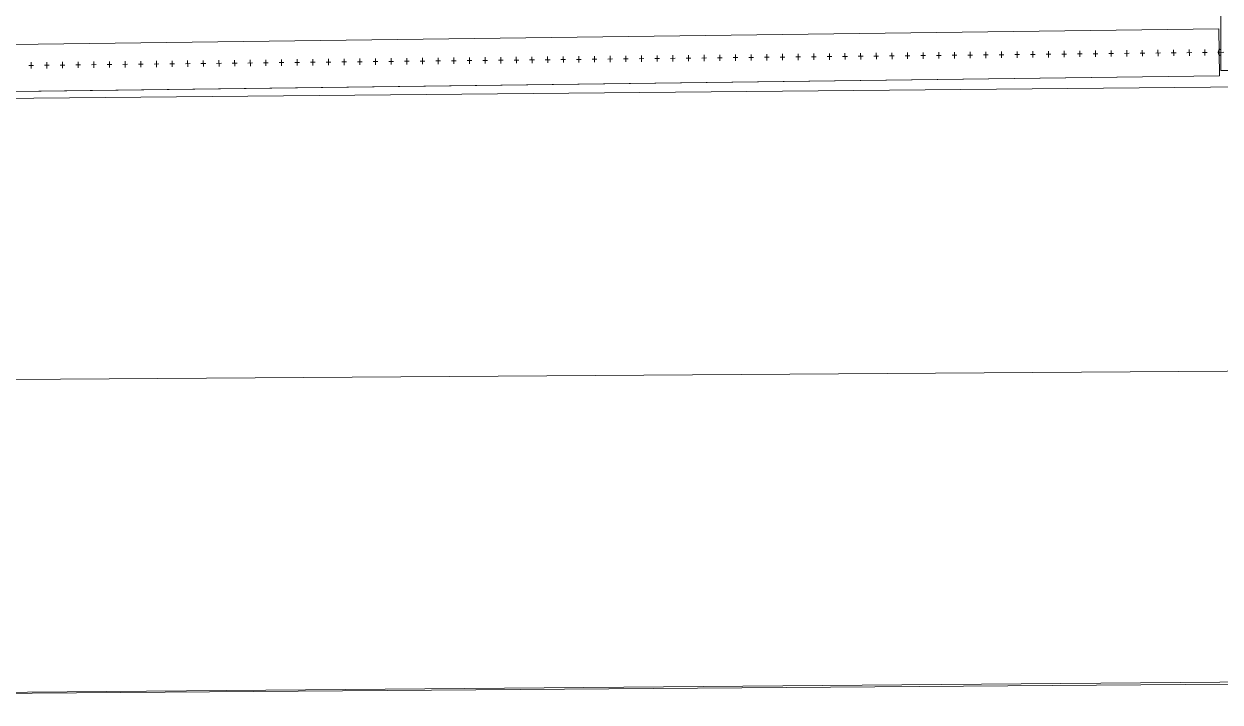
# Model space of a CAD drawing. Header units: millimetres. Extents: x -284281 to 1648660, y -821378 to -151356.
# Drawn here: x -243203 to -235562, y -275599 to -271267 of the extents above; entities that cross this region are included whole.
import ezdxf

# ---------------------------------------------------------------- set-up
doc = ezdxf.new("R2010")
doc.units = ezdxf.units.MM
doc.header["$MEASUREMENT"] = 0
doc.set_wipeout_variables(frame=1)
doc.linetypes.add('Points tirets', pattern=[335.138881, 176.388884, -88.194442, 0, -70.555556])
doc.linetypes.add('Wipeout_Contour', pattern=[1000, 0, -1000])
for name, color, linetype in [('Divers - Dessin général', 7, 'Continuous'), ('Sols_ Dalles', 7, 'Continuous'), ('TopoAlt', 7, 'Continuous')]:
    doc.layers.add(name, color=color, linetype=linetype)

# ---------------------------------------------------------------- blocks, each defined once
blk = doc.blocks.new('Mur_128_1', base_point=(173871.5, -271816.1))
at = {"color": 254, "linetype": 'Wipeout_Contour', "lineweight": 0, "ltscale": 1308401.986214933}
blk.add_wipeout([(173871.5, -271816.1), (190563.1, -271598.6), (190559.2, -271298.7), (173867.5, -271516.1)], dxfattribs=at).dxf.layer = 'TopoAlt'
at = {"layer": 'TopoAlt', "color": 190, "linetype": 'Continuous', "lineweight": 5, "true_color": 0x8002ff, "flags": 128}
for points in [[(190559.2, -271298.7), (173867.5, -271516.1)], [(190563.1, -271598.6), (190559.2, -271298.7)], [(173871.5, -271816.1), (190563.1, -271598.6)]]:
    blk.add_lwpolyline(points, dxfattribs=at)
blk = doc.blocks.new('Garde-corps_2_1')
at = {"color": 7, "linetype": 'Continuous', "lineweight": 5}
for p, q in [((185672.1, -271522.3), (185671.7, -271482.3)), ((185772.1, -271521.2), (185771.7, -271481.2)), ((185872.1, -271520.1), (185871.6, -271480.1)), ((185972.1, -271519), (185971.6, -271479)), ((186072, -271517.9), (186071.6, -271477.9)), ((186172, -271516.8), (186171.6, -271476.8)), ((186272, -271515.7), (186271.5, -271475.7)), ((186371.9, -271514.6), (186371.5, -271474.7)), ((186471.9, -271513.6), (186471.5, -271473.6)), ((186571.9, -271512.5), (186571.5, -271472.5)), ((186671.9, -271511.4), (186671.4, -271471.4)), ((186771.8, -271510.3), (186771.4, -271470.3)), ((186871.8, -271509.2), (186871.4, -271469.2)), ((186971.8, -271508.1), (186971.3, -271468.1)), ((187071.8, -271507), (187071.3, -271467)), ((187171.7, -271505.9), (187171.3, -271465.9)), ((187271.7, -271504.8), (187271.3, -271464.8)), ((187371.7, -271503.7), (187371.2, -271463.7)), ((187456.4, -271482.7), (187486.4, -271482.4)), ((187471.6, -271502.6), (187471.2, -271462.6)), ((187556.4, -271481.6), (187586.4, -271481.3)), ((187571.6, -271501.5), (187571.2, -271461.5)), ((187656.4, -271480.5), (187686.4, -271480.2)), ((187671.6, -271500.4), (187671.2, -271460.4)), ((187756.4, -271479.5), (187786.3, -271479.1)), ((187771.6, -271499.3), (187771.1, -271459.3)), ((187856.3, -271478.4), (187886.3, -271478)), ((187871.5, -271498.2), (187871.1, -271458.2)), ((187956.3, -271477.3), (187986.3, -271476.9)), ((187971.5, -271497.1), (187971.1, -271457.1)), ((188056.3, -271476.2), (188086.3, -271475.8)), ((188071.5, -271496), (188071.1, -271456)), ((188156.2, -271475.1), (188186.2, -271474.7)), ((188171.5, -271494.9), (188171, -271454.9)), ((188256.2, -271474), (188286.2, -271473.6)), ((188271.4, -271493.8), (188271, -271453.8)), ((188356.2, -271472.9), (188386.2, -271472.5)), ((188371.4, -271492.7), (188371, -271452.7)), ((188456.2, -271471.8), (188486.2, -271471.4)), ((188471.4, -271491.6), (188470.9, -271451.6)), ((188556.1, -271470.7), (188586.1, -271470.3)), ((188571.4, -271490.5), (188570.9, -271450.5)), ((188656.1, -271469.6), (188686.1, -271469.2)), ((188671.3, -271489.4), (188670.9, -271449.4)), ((188756.1, -271468.5), (188786.1, -271468.1)), ((188771.3, -271488.3), (188770.9, -271448.3)), ((188856.1, -271467.4), (188886.1, -271467.1)), ((188871.3, -271487.2), (188870.8, -271447.2)), ((188956, -271466.3), (188986, -271466)), ((188971.2, -271486.1), (188970.8, -271446.1)), ((189056, -271465.2), (189086, -271464.9)), ((189071.2, -271485), (189070.8, -271445)), ((189156, -271464.1), (189186, -271463.8)), ((189171.2, -271483.9), (189170.8, -271443.9)), ((189255.9, -271463), (189285.9, -271462.7)), ((189271.2, -271482.8), (189270.7, -271442.8)), ((189355.9, -271461.9), (189385.9, -271461.6)), ((189371.1, -271481.7), (189370.7, -271441.7)), ((189455.9, -271460.8), (189485.9, -271460.5)), ((189471.1, -271480.6), (189470.7, -271440.6)), ((189555.9, -271459.7), (189585.9, -271459.4)), ((189571.1, -271479.5), (189570.6, -271439.5)), ((189655.8, -271458.6), (189685.8, -271458.3)), ((189671.1, -271478.4), (189670.6, -271438.4)), ((189755.8, -271457.5), (189785.8, -271457.2)), ((189771, -271477.3), (189770.6, -271437.3)), ((189855.8, -271456.4), (189885.8, -271456.1)), ((189871, -271476.2), (189870.6, -271436.2)), ((189955.8, -271455.3), (189985.8, -271455)), ((189971, -271475.1), (189970.5, -271435.1)), ((190055.7, -271454.2), (190085.7, -271453.9)), ((190071, -271474), (190070.5, -271434)), ((190155.7, -271453.1), (190185.7, -271452.8)), ((190170.9, -271472.9), (190170.5, -271433)), ((190255.7, -271452), (190285.7, -271451.7)), ((190270.9, -271471.9), (190270.5, -271431.9)), ((190355.7, -271450.9), (190385.7, -271450.6)), ((190370.9, -271470.8), (190370.4, -271430.8)), ((190455.6, -271449.8), (190485.6, -271449.5)), ((190470.8, -271469.7), (190470.4, -271429.7)), ((182957.6, -271532.1), (182987.6, -271531.8)), ((182972.9, -271552), (182972.4, -271512)), ((183057.6, -271531), (183087.6, -271530.7)), ((183072.8, -271550.9), (183072.4, -271510.9)), ((183157.6, -271529.9), (183187.6, -271529.6)), ((183172.8, -271549.8), (183172.4, -271509.8)), ((183257.6, -271528.8), (183287.6, -271528.5)), ((183272.8, -271548.7), (183272.3, -271508.7)), ((183357.5, -271527.7), (183387.5, -271527.4)), ((183372.7, -271547.6), (183372.3, -271507.6)), ((183457.5, -271526.6), (183487.5, -271526.3)), ((183472.7, -271546.5), (183472.3, -271506.5)), ((183557.5, -271525.5), (183587.5, -271525.2)), ((183572.7, -271545.4), (183572.3, -271505.4)), ((183657.4, -271524.4), (183687.4, -271524.1)), ((183672.7, -271544.3), (183672.2, -271504.3)), ((183757.4, -271523.3), (183787.4, -271523)), ((183772.6, -271543.2), (183772.2, -271503.2)), ((183857.4, -271522.2), (183887.4, -271521.9)), ((183872.6, -271542.1), (183872.2, -271502.1)), ((183957.4, -271521.2), (183987.4, -271520.8)), ((183972.6, -271541), (183972.1, -271501)), ((184057.3, -271520.1), (184087.3, -271519.7)), ((184072.6, -271539.9), (184072.1, -271499.9)), ((184157.3, -271519), (184187.3, -271518.6)), ((184172.5, -271538.8), (184172.1, -271498.8)), ((184257.3, -271517.9), (184287.3, -271517.5)), ((184272.5, -271537.7), (184272.1, -271497.7)), ((184357.3, -271516.8), (184387.3, -271516.4)), ((184372.5, -271536.6), (184372, -271496.6)), ((184457.2, -271515.7), (184487.2, -271515.3)), ((184472.5, -271535.5), (184472, -271495.5)), ((184557.2, -271514.6), (184587.2, -271514.2)), ((184572.4, -271534.4), (184572, -271494.4)), ((184657.2, -271513.5), (184687.2, -271513.1)), ((184672.4, -271533.3), (184672, -271493.3)), ((184757.2, -271512.4), (184787.2, -271512)), ((184772.4, -271532.2), (184771.9, -271492.2)), ((184857.1, -271511.3), (184887.1, -271510.9)), ((184872.3, -271531.1), (184871.9, -271491.1)), ((184957.1, -271510.2), (184987.1, -271509.8)), ((184972.3, -271530), (184971.9, -271490)), ((185057.1, -271509.1), (185087.1, -271508.8)), ((185072.3, -271528.9), (185071.9, -271488.9)), ((185157, -271508), (185187, -271507.7)), ((185172.3, -271527.8), (185171.8, -271487.8)), ((185257, -271506.9), (185287, -271506.6)), ((185272.2, -271526.7), (185271.8, -271486.7)), ((185357, -271505.8), (185387, -271505.5)), ((185372.2, -271525.6), (185371.8, -271485.6)), ((185457, -271504.7), (185487, -271504.4)), ((185472.2, -271524.5), (185471.7, -271484.5)), ((185556.9, -271503.6), (185586.9, -271503.3)), ((185572.2, -271523.4), (185571.7, -271483.4)), ((185656.9, -271502.5), (185686.9, -271502.2)), ((185756.9, -271501.4), (185786.9, -271501.1)), ((185856.9, -271500.3), (185886.9, -271500)), ((185956.8, -271499.2), (185986.8, -271498.9)), ((186056.8, -271498.1), (186086.8, -271497.8)), ((186156.8, -271497), (186186.8, -271496.7)), ((186256.8, -271495.9), (186286.8, -271495.6)), ((186356.7, -271494.8), (186386.7, -271494.5)), ((186456.7, -271493.7), (186486.7, -271493.4)), ((186556.7, -271492.6), (186586.7, -271492.3)), ((186656.6, -271491.5), (186686.6, -271491.2)), ((186756.6, -271490.4), (186786.6, -271490.1)), ((186856.6, -271489.3), (186886.6, -271489)), ((186956.6, -271488.2), (186986.6, -271487.9)), ((187056.5, -271487.1), (187086.5, -271486.8)), ((187156.5, -271486), (187186.5, -271485.7)), ((187256.5, -271484.9), (187286.5, -271484.6)), ((187356.5, -271483.8), (187386.5, -271483.5))]:
    blk.add_line(p, q, dxfattribs=at)
at = {"color": 7, "linetype": 'Points tirets', "lineweight": 5}
blk.add_line((190590.6, -271448.3), (190555.6, -271448.7), dxfattribs=at)
at = {"color": 7, "linetype": 'Continuous', "lineweight": 5, "flags": 128}
blk.add_lwpolyline([(190567.8, -271428.9), (190565.3, -271429.8), (190562.9, -271431.3), (190560.8, -271433.3), (190559, -271435.8), (190557.5, -271438.7), (190556.4, -271441.9), (190555.8, -271445.2), (190555.6, -271448.7), (190555.9, -271452.2), (190556.6, -271455.6), (190557.7, -271458.7), (190559.3, -271461.5), (190561.1, -271464), (190563.3, -271466), (190565.7, -271467.4), (190568.2, -271468.3)], dxfattribs=at)
blk = doc.blocks.new('Garde-corps_4_1')
at = {"color": 7, "linetype": 'Continuous', "lineweight": 5}
for p, q in [((185672.1, -271522.3), (185671.7, -271482.3)), ((185772.1, -271521.2), (185771.7, -271481.2)), ((185872.1, -271520.1), (185871.6, -271480.1)), ((185972.1, -271519), (185971.6, -271479)), ((186072, -271517.9), (186071.6, -271477.9)), ((186172, -271516.8), (186171.6, -271476.8)), ((186272, -271515.7), (186271.5, -271475.7)), ((186371.9, -271514.6), (186371.5, -271474.7)), ((186471.9, -271513.6), (186471.5, -271473.6)), ((186571.9, -271512.5), (186571.5, -271472.5)), ((186671.9, -271511.4), (186671.4, -271471.4)), ((186771.8, -271510.3), (186771.4, -271470.3)), ((186871.8, -271509.2), (186871.4, -271469.2)), ((186971.8, -271508.1), (186971.3, -271468.1)), ((187071.8, -271507), (187071.3, -271467)), ((187171.7, -271505.9), (187171.3, -271465.9)), ((187271.7, -271504.8), (187271.3, -271464.8)), ((187371.7, -271503.7), (187371.2, -271463.7)), ((187456.4, -271482.7), (187486.4, -271482.4)), ((187471.6, -271502.6), (187471.2, -271462.6)), ((187556.4, -271481.6), (187586.4, -271481.3)), ((187571.6, -271501.5), (187571.2, -271461.5)), ((187656.4, -271480.5), (187686.4, -271480.2)), ((187671.6, -271500.4), (187671.2, -271460.4)), ((187756.4, -271479.5), (187786.3, -271479.1)), ((187771.6, -271499.3), (187771.1, -271459.3)), ((187856.3, -271478.4), (187886.3, -271478)), ((187871.5, -271498.2), (187871.1, -271458.2)), ((187956.3, -271477.3), (187986.3, -271476.9)), ((187971.5, -271497.1), (187971.1, -271457.1)), ((188056.3, -271476.2), (188086.3, -271475.8)), ((188071.5, -271496), (188071.1, -271456)), ((188156.2, -271475.1), (188186.2, -271474.7)), ((188171.5, -271494.9), (188171, -271454.9)), ((188256.2, -271474), (188286.2, -271473.6)), ((188271.4, -271493.8), (188271, -271453.8)), ((188356.2, -271472.9), (188386.2, -271472.5)), ((188371.4, -271492.7), (188371, -271452.7)), ((188456.2, -271471.8), (188486.2, -271471.4)), ((188471.4, -271491.6), (188470.9, -271451.6)), ((188556.1, -271470.7), (188586.1, -271470.3)), ((188571.4, -271490.5), (188570.9, -271450.5)), ((188656.1, -271469.6), (188686.1, -271469.2)), ((188671.3, -271489.4), (188670.9, -271449.4)), ((188756.1, -271468.5), (188786.1, -271468.1)), ((188771.3, -271488.3), (188770.9, -271448.3)), ((188856.1, -271467.4), (188886.1, -271467.1)), ((188871.3, -271487.2), (188870.8, -271447.2)), ((188956, -271466.3), (188986, -271466)), ((188971.2, -271486.1), (188970.8, -271446.1)), ((189056, -271465.2), (189086, -271464.9)), ((189071.2, -271485), (189070.8, -271445)), ((189156, -271464.1), (189186, -271463.8)), ((189171.2, -271483.9), (189170.8, -271443.9)), ((189255.9, -271463), (189285.9, -271462.7)), ((189271.2, -271482.8), (189270.7, -271442.8)), ((189355.9, -271461.9), (189385.9, -271461.6)), ((189371.1, -271481.7), (189370.7, -271441.7)), ((189455.9, -271460.8), (189485.9, -271460.5)), ((189471.1, -271480.6), (189470.7, -271440.6)), ((189555.9, -271459.7), (189585.9, -271459.4)), ((189571.1, -271479.5), (189570.6, -271439.5)), ((189655.8, -271458.6), (189685.8, -271458.3)), ((189671.1, -271478.4), (189670.6, -271438.4)), ((189755.8, -271457.5), (189785.8, -271457.2)), ((189771, -271477.3), (189770.6, -271437.3)), ((189855.8, -271456.4), (189885.8, -271456.1)), ((189871, -271476.2), (189870.6, -271436.2)), ((189955.8, -271455.3), (189985.8, -271455)), ((189971, -271475.1), (189970.5, -271435.1)), ((190055.7, -271454.2), (190085.7, -271453.9)), ((190071, -271474), (190070.5, -271434)), ((190155.7, -271453.1), (190185.7, -271452.8)), ((190170.9, -271472.9), (190170.5, -271433)), ((190255.7, -271452), (190285.7, -271451.7)), ((190270.9, -271471.9), (190270.5, -271431.9)), ((190355.7, -271450.9), (190385.7, -271450.6)), ((190370.9, -271470.8), (190370.4, -271430.8)), ((190455.6, -271449.8), (190485.6, -271449.5)), ((190470.8, -271469.7), (190470.4, -271429.7)), ((182957.6, -271532.1), (182987.6, -271531.8)), ((182972.9, -271552), (182972.4, -271512)), ((183057.6, -271531), (183087.6, -271530.7)), ((183072.8, -271550.9), (183072.4, -271510.9)), ((183157.6, -271529.9), (183187.6, -271529.6)), ((183172.8, -271549.8), (183172.4, -271509.8)), ((183257.6, -271528.8), (183287.6, -271528.5)), ((183272.8, -271548.7), (183272.3, -271508.7)), ((183357.5, -271527.7), (183387.5, -271527.4)), ((183372.7, -271547.6), (183372.3, -271507.6)), ((183457.5, -271526.6), (183487.5, -271526.3)), ((183472.7, -271546.5), (183472.3, -271506.5)), ((183557.5, -271525.5), (183587.5, -271525.2)), ((183572.7, -271545.4), (183572.3, -271505.4)), ((183657.4, -271524.4), (183687.4, -271524.1)), ((183672.7, -271544.3), (183672.2, -271504.3)), ((183757.4, -271523.3), (183787.4, -271523)), ((183772.6, -271543.2), (183772.2, -271503.2)), ((183857.4, -271522.2), (183887.4, -271521.9)), ((183872.6, -271542.1), (183872.2, -271502.1)), ((183957.4, -271521.2), (183987.4, -271520.8)), ((183972.6, -271541), (183972.1, -271501)), ((184057.3, -271520.1), (184087.3, -271519.7)), ((184072.6, -271539.9), (184072.1, -271499.9)), ((184157.3, -271519), (184187.3, -271518.6)), ((184172.5, -271538.8), (184172.1, -271498.8)), ((184257.3, -271517.9), (184287.3, -271517.5)), ((184272.5, -271537.7), (184272.1, -271497.7)), ((184357.3, -271516.8), (184387.3, -271516.4)), ((184372.5, -271536.6), (184372, -271496.6)), ((184457.2, -271515.7), (184487.2, -271515.3)), ((184472.5, -271535.5), (184472, -271495.5)), ((184557.2, -271514.6), (184587.2, -271514.2)), ((184572.4, -271534.4), (184572, -271494.4)), ((184657.2, -271513.5), (184687.2, -271513.1)), ((184672.4, -271533.3), (184672, -271493.3)), ((184757.2, -271512.4), (184787.2, -271512)), ((184772.4, -271532.2), (184771.9, -271492.2)), ((184857.1, -271511.3), (184887.1, -271510.9)), ((184872.3, -271531.1), (184871.9, -271491.1)), ((184957.1, -271510.2), (184987.1, -271509.8)), ((184972.3, -271530), (184971.9, -271490)), ((185057.1, -271509.1), (185087.1, -271508.8)), ((185072.3, -271528.9), (185071.9, -271488.9)), ((185157, -271508), (185187, -271507.7)), ((185172.3, -271527.8), (185171.8, -271487.8)), ((185257, -271506.9), (185287, -271506.6)), ((185272.2, -271526.7), (185271.8, -271486.7)), ((185357, -271505.8), (185387, -271505.5)), ((185372.2, -271525.6), (185371.8, -271485.6)), ((185457, -271504.7), (185487, -271504.4)), ((185472.2, -271524.5), (185471.7, -271484.5)), ((185556.9, -271503.6), (185586.9, -271503.3)), ((185572.2, -271523.4), (185571.7, -271483.4)), ((185656.9, -271502.5), (185686.9, -271502.2)), ((185756.9, -271501.4), (185786.9, -271501.1)), ((185856.9, -271500.3), (185886.9, -271500)), ((185956.8, -271499.2), (185986.8, -271498.9)), ((186056.8, -271498.1), (186086.8, -271497.8)), ((186156.8, -271497), (186186.8, -271496.7)), ((186256.8, -271495.9), (186286.8, -271495.6)), ((186356.7, -271494.8), (186386.7, -271494.5)), ((186456.7, -271493.7), (186486.7, -271493.4)), ((186556.7, -271492.6), (186586.7, -271492.3)), ((186656.6, -271491.5), (186686.6, -271491.2)), ((186756.6, -271490.4), (186786.6, -271490.1)), ((186856.6, -271489.3), (186886.6, -271489)), ((186956.6, -271488.2), (186986.6, -271487.9)), ((187056.5, -271487.1), (187086.5, -271486.8)), ((187156.5, -271486), (187186.5, -271485.7)), ((187256.5, -271484.9), (187286.5, -271484.6)), ((187356.5, -271483.8), (187386.5, -271483.5))]:
    blk.add_line(p, q, dxfattribs=at)
at = {"color": 7, "linetype": 'Points tirets', "lineweight": 5}
blk.add_line((190590.6, -271448.3), (190555.6, -271448.7), dxfattribs=at)
at = {"color": 7, "linetype": 'Continuous', "lineweight": 5, "flags": 128}
blk.add_lwpolyline([(190567.8, -271428.9), (190565.3, -271429.8), (190562.9, -271431.3), (190560.8, -271433.3), (190559, -271435.8), (190557.5, -271438.7), (190556.4, -271441.9), (190555.8, -271445.2), (190555.6, -271448.7), (190555.9, -271452.2), (190556.6, -271455.6), (190557.7, -271458.7), (190559.3, -271461.5), (190561.1, -271464), (190563.3, -271466), (190565.7, -271467.4), (190568.2, -271468.3)], dxfattribs=at)

msp = doc.modelspace()

# ---------------------------------------------------------------- linework, layer by layer
at = {"color": 9, "linetype": 'Continuous', "lineweight": 5}
msp.add_lwpolyline([(-252812.34567, -273452.05237), (-252812.34567, -273599.0311, 0.4157910988), (-250801.57964, -275599.00212), (-230992.0463, -275433.43196, 0.3455016121), (-229273.14053, -273660.69924), (-229273.14053, -267109.82626, 0.4142135624), (-230773.14053, -265609.82626), (-235734.61761, -265609.82626), (-235734.61761, -270609.82626), (-250734.61761, -270609.82626), (-250734.61761, -265609.82626), (-250812.34567, -265609.82626, 0.3805567013), (-252798.84385, -267377.82411)], format="xyb", close=True, dxfattribs=at)
at = {"color": 7, "linetype": 'Continuous', "lineweight": 5}
msp.add_lwpolyline([(-250734.61761, -271810.11543), (-250734.61761, -273590.23861), (-230547.34109, -273450.48842), (-230558.18341, -271436.34552), (-230558.18341, -271563.70769), (-235558.18341, -271563.70769), (-235558.18341, -270609.82626), (-238013.76245, -270609.82626), (-238234.61761, -270609.82626), (-240734.61761, -270609.82626), (-243234.61761, -270609.82626), (-245734.61761, -270609.82626), (-248234.61761, -270609.82626), (-250734.61761, -270609.82626)], close=True, dxfattribs=at)

# ---------------------------------------------------------------- next in the draw order: block references
at = {"layer": 'TopoAlt', "color": 211, "lineweight": 5, "true_color": 0xfe55ff}
msp.add_blockref('Mur_128_1', (-252257.87418, -271816.12119), dxfattribs=at)

# ---------------------------------------------------------------- next in the draw order: wipeouts: each hides what was drawn before it
at = {"color": 254, "linetype": 'Wipeout_Contour', "lineweight": 0, "ltscale": 1308889.27903806}
msp.add_wipeout([(-251796.94728, -271810.11543), (-235566.21006, -271598.63299), (-235570.11866, -271298.65845), (-251800.85587, -271510.14089)], dxfattribs=at).dxf.layer = 'TopoAlt'

# ---------------------------------------------------------------- next in the draw order: linework, layer by layer
at = {"layer": 'Divers - Dessin général', "color": 14, "linetype": 'Continuous', "lineweight": 5, "true_color": 0x990000}
msp.add_lwpolyline([(-171923.65542, -163437.63526), (-171943.03788, -271067.6377), (-273272.94367, -272027.63374), (-273290.3137, -197317.63509), (-273293.65591, -163437.63526)], close=True, dxfattribs=at)
at = {"layer": 'Sols_ Dalles', "color": 7, "linetype": 'Continuous', "lineweight": 5, "flags": 128}
msp.add_lwpolyline([(-252812.34567, -273599.0311, 0.4157910988), (-250801.57964, -275599.00212), (-231251.43079, -275451.7323, 0.4142135624), (-229262.2258, -273440.99525), (-229273.11155, -271418.783), (-229273.11155, -271563.70769), (-230557.49781, -271563.70769), (-230547.34109, -273450.48842), (-250734.61761, -273590.2317), (-250734.61761, -271810.11543), (-250734.61761, -271796.27354), (-251796.94728, -271810.11543), (-251800.85587, -271510.14089), (-250734.61761, -271496.24807), (-250734.61761, -270609.82626), (-250734.61761, -265609.82626), (-250812.34567, -265609.82626, 0.4142135624), (-252812.34567, -267609.82626)], format="xyb", close=True, dxfattribs=at)
at = {"layer": 'TopoAlt', "color": 190, "linetype": 'Continuous', "lineweight": 5, "true_color": 0x8002ff}
for points in [[(-235570.11866, -271298.65845), (-251800.85587, -271510.14089)], [(-235566.21006, -271598.63299), (-235570.11866, -271298.65845)], [(-251796.94728, -271810.11543), (-235566.21006, -271598.63299)]]:
    msp.add_lwpolyline(points, dxfattribs=at)

# ---------------------------------------------------------------- next in the draw order: block references
at = {"color": 7, "linetype": 'Continuous', "lineweight": 5}
for name in ['Garde-corps_2_1', 'Garde-corps_4_1']:
    msp.add_blockref(name, (-426129.3317, 0), dxfattribs=at)

doc.saveas('drawing.dxf')
